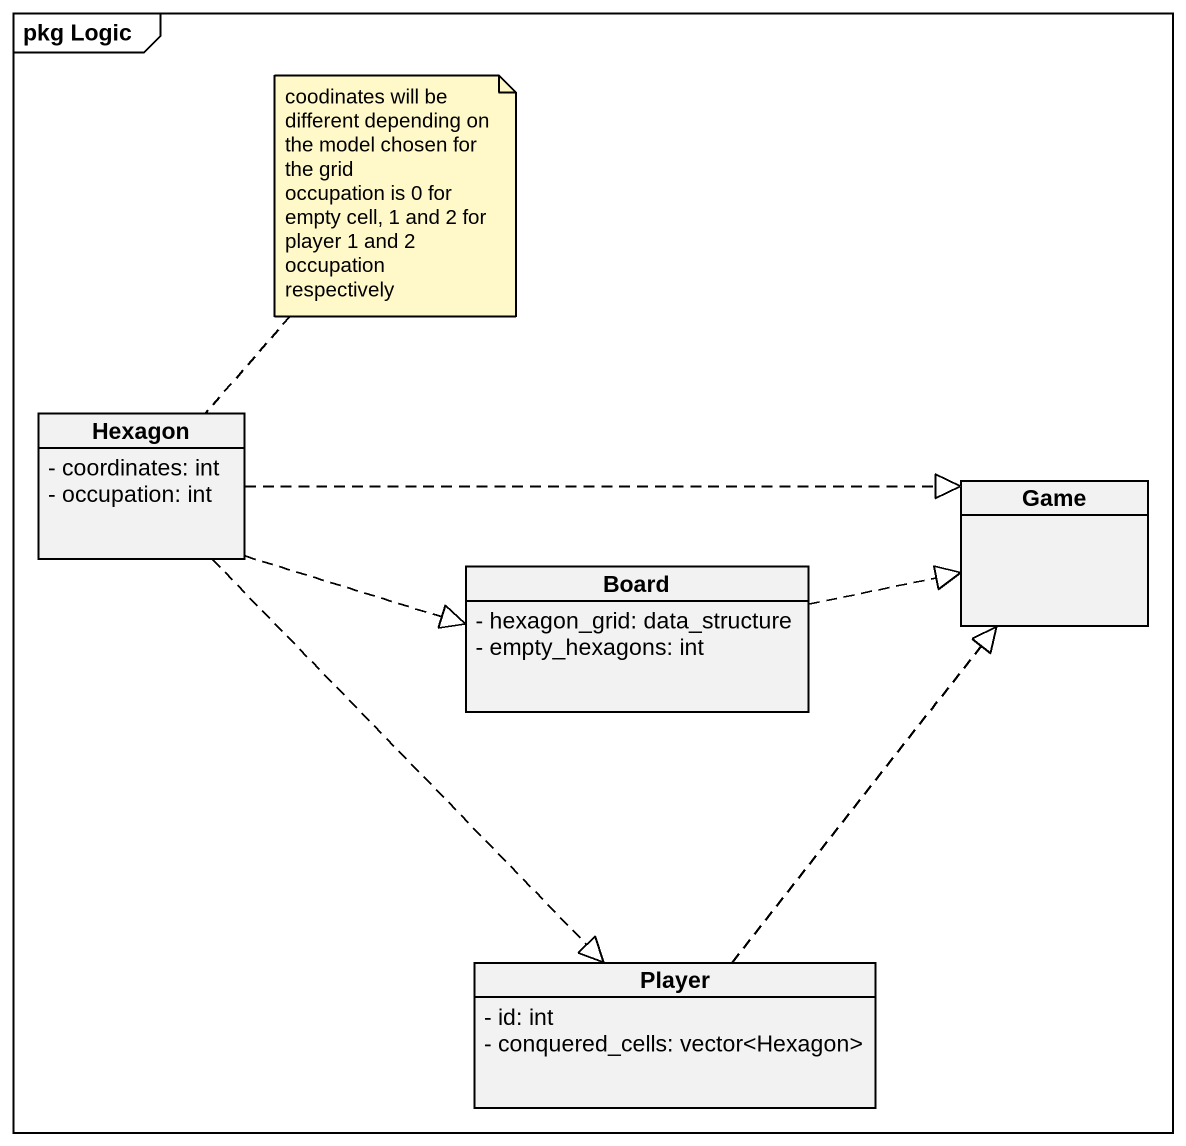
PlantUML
@startuml
mainframe pkg Logic
hide circle
hide empty members
skinparam classAttributeIconSize 0
class "Hexagon" as Hexagon_ {
  - coordinates: int
  - occupation: int
}
class Game
class Board {
  - hexagon_grid: data_structure
  - empty_hexagons: int
}
class Player {
  - id: int
  - conquered_cells: vector<Hexagon>
}
Hexagon_ .right.|> Game
Hexagon_ .right.|> Board
Hexagon_ ..|> Player
Board .right.|> Game
Player .up.|> Game
note top of Hexagon_
  coodinates will be different depending on the model chosen for the grid
  occupation is 0 for empty cell, 1 and 2 for player 1 and 2 occupation respectively
end note
@enduml
